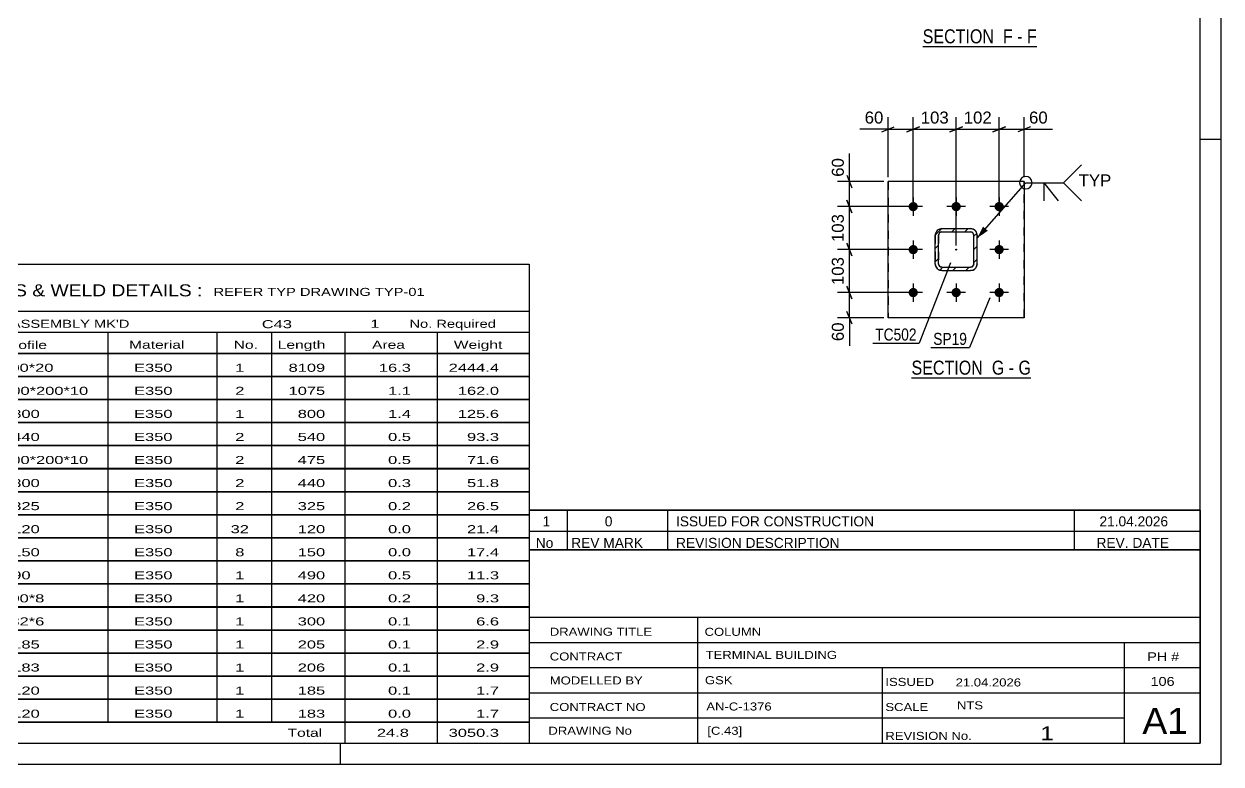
# Model space of a CAD drawing. Header units: millimetres. Extents: x -162 to 432, y -197 to 223.
# Drawn here: x 146.6 to 432.1, y -196.9 to -20.4 of the extents above; entities that cross this region are included whole.
import ezdxf

# ---------------------------------------------------------------- set-up
doc = ezdxf.new("R2010")
doc.units = ezdxf.units.MM
doc.linetypes.add('DXK_LINE_DOT2', pattern=[3.9198, 1.9599, -1.9599])
doc.linetypes.add('DXK_LINE_DOT3', pattern=[5.9187, 2.979, -0.9799, 0.9799, -0.9799])
doc.styles.add('Arial', font='ARIAL.TTF', dxfattribs={"height": 0.2})
doc.styles.add('Arial Narrow', font='ARIALN.TTF', dxfattribs={"height": 0.2})

# ---------------------------------------------------------------- blocks, each defined once
blk = doc.blocks.new('Unknown-284928399-18 - 1454')
at = {"color": 6, "linetype": 'Continuous'}
blk.add_line((360.96, -25.73), (388.17, -25.73), dxfattribs=at)
at = {"color": 0, "linetype": 'Continuous'}
blk.add_wipeout([(379.06, -24.98), (379.06, -21.48), (360.96, -21.48), (360.96, -24.98)], dxfattribs=at)
at = {"color": 7, "linetype": 'Continuous', "style": 'Arial Narrow'}
blk.add_text('SECTION ', height=3.34, dxfattribs=at).set_placement((360.96, -24.98))
at = {"color": 0, "linetype": 'Continuous'}
blk.add_wipeout([(382.45, -24.98), (382.45, -21.48), (380.11, -21.48), (380.11, -24.98)], dxfattribs=at)
blk.add_wipeout([(384.78, -24.98), (384.78, -21.48), (383.5, -21.48), (383.5, -24.98)], dxfattribs=at)
at = {"color": 7, "linetype": 'Continuous', "style": 'Arial Narrow'}
blk.add_text('F', height=3.34, dxfattribs=at).set_placement((380.11, -24.98))
at = {"color": 0, "linetype": 'Continuous'}
blk.add_wipeout([(388.17, -24.98), (388.17, -21.48), (385.83, -21.48), (385.83, -24.98)], dxfattribs=at)
at = {"color": 7, "linetype": 'Continuous', "style": 'Arial Narrow'}
for s, p in [('F', (385.83, -24.98)), ('-', (383.5, -24.98))]:
    blk.add_text(s, height=3.34, dxfattribs=at).set_placement(p)
blk = doc.blocks.new('Unknown-284928399-1134')
at = {"color": 5, "linetype": 'Continuous'}
for p, q in [((432.12, -196.89), (432.12, 223.11)), ((427.12, -191.89), (427.12, 218.11)), ((432.12, -47.89), (427.12, -47.89)), ((-156.88, -191.89), (427.12, -191.89)), ((222.12, -196.89), (222.12, -191.89)), ((-161.88, -196.89), (432.12, -196.89))]:
    blk.add_line(p, q, dxfattribs=at)
blk = doc.blocks.new('Unknown-284928399-19 - 1248')
at = {"color": 6, "linetype": 'Continuous'}
blk.add_line((358.29, -104.76), (386.79, -104.76), dxfattribs=at)
at = {"color": 0, "linetype": 'Continuous'}
blk.add_wipeout([(376.4, -104.01), (376.4, -100.51), (358.29, -100.51), (358.29, -104.01)], dxfattribs=at)
at = {"color": 7, "linetype": 'Continuous', "style": 'Arial Narrow'}
blk.add_text('SECTION ', height=3.34, dxfattribs=at).set_placement((358.29, -104.01))
at = {"color": 0, "linetype": 'Continuous'}
blk.add_wipeout([(380.43, -104.01), (380.43, -100.51), (377.45, -100.51), (377.45, -104.01)], dxfattribs=at)
blk.add_wipeout([(382.76, -104.01), (382.76, -100.51), (381.48, -100.51), (381.48, -104.01)], dxfattribs=at)
at = {"color": 7, "linetype": 'Continuous', "style": 'Arial Narrow'}
blk.add_text('G', height=3.34, dxfattribs=at).set_placement((377.45, -104.01))
at = {"color": 0, "linetype": 'Continuous'}
blk.add_wipeout([(386.79, -104.01), (386.79, -100.51), (383.81, -100.51), (383.81, -104.01)], dxfattribs=at)
at = {"color": 7, "linetype": 'Continuous', "style": 'Arial Narrow'}
for s, p in [('-', (381.48, -104.01)), ('G', (383.81, -104.01))]:
    blk.add_text(s, height=3.34, dxfattribs=at).set_placement(p)
blk = doc.blocks.new('Bolt-284928399-1271 - 1248')
at = {"linetype": 'Continuous'}
for points in [[(357.96, -63.12), (358.14, -62.98), (358.35, -62.89), (358.58, -62.84), (358.81, -62.84), (359.03, -62.88), (359.24, -62.98), (359.43, -63.11), (359.58, -63.28), (359.7, -63.48), (359.77, -63.7), (359.8, -63.93), (359.77, -64.16), (359.7, -64.38), (359.59, -64.58), (359.43, -64.75), (359.25, -64.88), (359.04, -64.98), (358.81, -65.03), (358.58, -65.03), (358.36, -64.98), (358.15, -64.89), (357.96, -64.75), (357.81, -64.58), (357.69, -64.38), (357.62, -64.16), (357.6, -63.93), (357.62, -63.7), (357.69, -63.49), (357.8, -63.29)], [(368.21, -63.11), (368.39, -62.98), (368.6, -62.88), (368.83, -62.84), (369.06, -62.84), (369.28, -62.88), (369.49, -62.98), (369.68, -63.11), (369.83, -63.28), (369.95, -63.48), (370.02, -63.7), (370.05, -63.93), (370.02, -64.16), (369.95, -64.38), (369.84, -64.57), (369.68, -64.75), (369.5, -64.88), (369.29, -64.98), (369.06, -65.02), (368.83, -65.02), (368.61, -64.98), (368.4, -64.88), (368.21, -64.75), (368.06, -64.58), (367.94, -64.38), (367.87, -64.16), (367.85, -63.93), (367.87, -63.7), (367.94, -63.48), (368.05, -63.28)], [(378.46, -63.11), (378.64, -62.98), (378.85, -62.88), (379.08, -62.83), (379.31, -62.83), (379.53, -62.88), (379.74, -62.97), (379.93, -63.11), (380.08, -63.28), (380.2, -63.48), (380.27, -63.7), (380.3, -63.93), (380.27, -64.15), (380.2, -64.37), (380.09, -64.57), (379.93, -64.74), (379.75, -64.88), (379.54, -64.97), (379.31, -65.02), (379.08, -65.02), (378.86, -64.97), (378.65, -64.88), (378.46, -64.75), (378.31, -64.58), (378.19, -64.38), (378.12, -64.16), (378.1, -63.93), (378.12, -63.7), (378.19, -63.48), (378.3, -63.28)], [(357.96, -73.37), (358.15, -73.23), (358.36, -73.14), (358.58, -73.09), (358.81, -73.09), (359.04, -73.13), (359.25, -73.23), (359.43, -73.36), (359.59, -73.53), (359.7, -73.73), (359.77, -73.95), (359.8, -74.18), (359.77, -74.41), (359.7, -74.63), (359.59, -74.83), (359.44, -75), (359.25, -75.13), (359.04, -75.23), (358.81, -75.28), (358.58, -75.28), (358.36, -75.23), (358.15, -75.14), (357.96, -75), (357.81, -74.83), (357.69, -74.63), (357.62, -74.41), (357.6, -74.18), (357.62, -73.95), (357.69, -73.74), (357.81, -73.54)], [(378.46, -73.36), (378.65, -73.23), (378.86, -73.13), (379.08, -73.08), (379.31, -73.08), (379.54, -73.13), (379.75, -73.22), (379.93, -73.36), (380.09, -73.53), (380.2, -73.73), (380.27, -73.95), (380.3, -74.18), (380.27, -74.4), (380.2, -74.62), (380.09, -74.82), (379.94, -74.99), (379.75, -75.13), (379.54, -75.22), (379.31, -75.27), (379.08, -75.27), (378.86, -75.22), (378.65, -75.13), (378.46, -75), (378.31, -74.83), (378.19, -74.63), (378.12, -74.41), (378.1, -74.18), (378.12, -73.95), (378.19, -73.73), (378.31, -73.53)], [(357.96, -83.62), (358.15, -83.48), (358.36, -83.39), (358.58, -83.34), (358.81, -83.34), (359.04, -83.38), (359.25, -83.48), (359.43, -83.61), (359.59, -83.78), (359.7, -83.98), (359.78, -84.2), (359.8, -84.43), (359.78, -84.66), (359.71, -84.88), (359.59, -85.08), (359.44, -85.25), (359.25, -85.38), (359.04, -85.48), (358.82, -85.53), (358.59, -85.53), (358.36, -85.48), (358.15, -85.39), (357.96, -85.25), (357.81, -85.08), (357.7, -84.88), (357.62, -84.66), (357.6, -84.43), (357.62, -84.2), (357.69, -83.99), (357.81, -83.79)], [(368.21, -83.61), (368.4, -83.48), (368.61, -83.38), (368.83, -83.34), (369.06, -83.34), (369.29, -83.38), (369.5, -83.48), (369.68, -83.61), (369.84, -83.78), (369.95, -83.98), (370.03, -84.2), (370.05, -84.43), (370.03, -84.66), (369.96, -84.88), (369.84, -85.07), (369.69, -85.25), (369.5, -85.38), (369.29, -85.48), (369.07, -85.52), (368.84, -85.52), (368.61, -85.48), (368.4, -85.38), (368.21, -85.25), (368.06, -85.08), (367.95, -84.88), (367.87, -84.66), (367.85, -84.43), (367.87, -84.2), (367.94, -83.98), (368.06, -83.78)], [(378.46, -83.61), (378.65, -83.48), (378.86, -83.38), (379.08, -83.33), (379.31, -83.33), (379.54, -83.38), (379.75, -83.47), (379.93, -83.61), (380.09, -83.78), (380.2, -83.98), (380.28, -84.2), (380.3, -84.43), (380.28, -84.65), (380.21, -84.87), (380.09, -85.07), (379.94, -85.24), (379.75, -85.38), (379.54, -85.47), (379.32, -85.52), (379.09, -85.52), (378.86, -85.47), (378.65, -85.38), (378.46, -85.25), (378.31, -85.08), (378.2, -84.88), (378.12, -84.66), (378.1, -84.43), (378.12, -84.2), (378.19, -83.98), (378.31, -83.78)]]:
    blk.add_hatch(color=1, dxfattribs=at).paths.add_polyline_path(points)
at = {"color": 1, "linetype": 'Continuous'}
for p, q in [((358.7, -61.73), (358.7, -66.13)), ((368.95, -61.73), (368.95, -66.13)), ((379.2, -61.73), (379.2, -66.13)), ((360.9, -63.93), (356.5, -63.93)), ((371.15, -63.93), (366.75, -63.93)), ((381.4, -63.93), (377, -63.93)), ((360.9, -74.18), (356.5, -74.18)), ((358.7, -71.98), (358.7, -76.38)), ((381.4, -74.18), (377, -74.18)), ((379.2, -71.98), (379.2, -76.38)), ((358.7, -82.23), (358.7, -86.63)), ((368.95, -82.23), (368.95, -86.63)), ((379.2, -82.23), (379.2, -86.63)), ((360.9, -84.43), (356.5, -84.43)), ((371.15, -84.43), (366.75, -84.43)), ((381.4, -84.43), (377, -84.43))]:
    blk.add_line(p, q, dxfattribs=at)
blk = doc.blocks.new('Part-284928399-1320 - 1248')
at = {"color": 2, "linetype": 'Continuous'}
for p, q in [((385.19, -57.93), (352.69, -57.93)), ((352.69, -57.93), (352.69, -57.93)), ((352.7, -90.43), (352.69, -57.93)), ((385.19, -57.93), (385.19, -57.93)), ((385.19, -57.93), (385.2, -90.43)), ((385.2, -90.43), (352.7, -90.43)), ((352.7, -90.43), (352.7, -90.43)), ((385.2, -90.43), (385.2, -90.43))]:
    blk.add_line(p, q, dxfattribs=at)
at = {"color": 7, "linetype": 'DXK_LINE_DOT2'}
for p, q in [((385.19, -57.93), (352.69, -57.93)), ((352.69, -57.93), (352.7, -90.43)), ((385.2, -90.43), (385.19, -57.93)), ((385.2, -90.43), (352.7, -90.43))]:
    blk.add_line(p, q, dxfattribs=at)
blk = doc.blocks.new('Part-284928399-1337 - 1248')
at = {"linetype": 'Continuous'}
h = blk.add_hatch(dxfattribs=at)
h.set_pattern_fill('', scale=0.7, style=0, pattern_type=0)
h.set_pattern_definition([(45, (365.5474, -69.181), (-1.57154, 1.57154), [])])
h.paths.add_polyline_path([(372.35, -69.18), (365.55, -69.18), (364.94, -69.3), (364.42, -69.65), (364.07, -70.17), (363.95, -70.78), (363.95, -77.58), (364.07, -78.19), (364.42, -78.71), (364.94, -79.06), (365.55, -79.18), (372.35, -79.18), (372.96, -79.06), (373.48, -78.71), (373.83, -78.19), (373.95, -77.58), (373.95, -70.78), (373.83, -70.17), (373.48, -69.65), (372.96, -69.3)])
h.paths.add_polyline_path([(373.09, -70.47), (373.15, -70.78), (373.15, -77.58), (373.09, -77.89), (372.91, -78.15), (372.66, -78.32), (372.35, -78.38), (365.55, -78.38), (365.24, -78.32), (364.98, -78.15), (364.81, -77.89), (364.75, -77.58), (364.75, -70.78), (364.81, -70.47), (364.98, -70.22), (365.24, -70.04), (365.55, -69.98), (372.35, -69.98), (372.65, -70.04), (372.91, -70.21)])
blk.add_hatch(color=246, dxfattribs=at).paths.add_polyline_path([(368.95, -74.28, -1), (368.95, -74.08, -1)])
at = {"color": 7, "linetype": 'DXK_LINE_DOT2'}
for p, q in [((363.95, -70.78), (364.07, -70.17)), ((363.95, -70.78), (363.95, -77.58)), ((364.07, -70.17), (364.07, -70.17)), ((364.81, -70.48), (364.75, -70.78)), ((364.75, -70.78), (364.75, -77.58)), ((364.81, -70.47), (364.81, -70.48)), ((364.93, -69.3), (365.54, -69.18)), ((365.54, -69.98), (365.24, -70.04)), ((365.54, -69.18), (365.55, -69.18)), ((365.55, -69.98), (365.54, -69.98)), ((365.55, -69.18), (372.35, -69.18)), ((365.55, -69.98), (372.35, -69.98)), ((372.35, -69.18), (372.96, -69.3)), ((372.65, -70.04), (372.35, -69.98)), ((373.15, -70.78), (373.09, -70.47)), ((373.15, -77.58), (373.15, -70.78)), ((373.83, -70.17), (373.95, -70.78)), ((373.95, -77.58), (373.95, -70.78)), ((364.07, -78.19), (363.95, -77.58)), ((364.75, -77.58), (364.81, -77.89)), ((365.55, -79.18), (364.94, -79.06)), ((365.24, -78.32), (365.55, -78.38)), ((365.55, -78.38), (372.35, -78.38)), ((365.55, -79.18), (372.35, -79.18)), ((372.35, -78.38), (372.65, -78.32)), ((372.96, -79.06), (372.35, -79.18)), ((373.09, -77.89), (373.15, -77.58)), ((373.95, -77.58), (373.83, -78.19))]:
    blk.add_line(p, q, dxfattribs=at)
at = {"color": 2, "linetype": 'Continuous'}
for p, q in [((364.07, -70.17), (363.95, -70.78)), ((363.95, -70.78), (363.95, -70.78)), ((363.95, -77.58), (363.95, -70.78)), ((364.75, -70.78), (364.81, -70.47)), ((364.75, -70.78), (364.75, -70.78)), ((364.75, -77.58), (364.75, -70.78)), ((365.55, -69.18), (364.94, -69.3)), ((365.24, -70.04), (365.55, -69.98)), ((365.55, -69.18), (365.55, -69.18)), ((365.55, -69.18), (372.35, -69.18)), ((365.55, -69.98), (365.55, -69.98)), ((365.55, -69.98), (372.35, -69.98)), ((372.35, -69.18), (372.35, -69.18)), ((372.96, -69.3), (372.35, -69.18)), ((372.35, -69.98), (372.35, -69.98)), ((372.35, -69.98), (372.65, -70.04)), ((373.09, -70.47), (373.15, -70.78)), ((373.15, -70.78), (373.15, -70.78)), ((373.15, -77.58), (373.15, -70.78)), ((373.95, -70.78), (373.83, -70.17)), ((373.95, -70.78), (373.95, -70.78)), ((373.95, -77.58), (373.95, -70.78)), ((363.95, -77.58), (363.95, -77.58)), ((363.95, -77.58), (364.07, -78.19)), ((364.75, -77.58), (364.75, -77.58)), ((364.81, -77.89), (364.75, -77.58)), ((364.94, -79.06), (365.55, -79.18)), ((365.55, -78.38), (365.24, -78.32)), ((365.55, -78.38), (365.55, -78.38)), ((365.55, -78.38), (372.35, -78.38)), ((365.55, -79.18), (365.55, -79.18)), ((365.55, -79.18), (372.35, -79.18)), ((372.66, -78.32), (372.35, -78.38)), ((372.35, -78.38), (372.35, -78.38)), ((372.35, -79.18), (372.96, -79.06)), ((372.35, -79.18), (372.35, -79.18)), ((373.15, -77.58), (373.09, -77.89)), ((373.15, -77.58), (373.15, -77.58)), ((373.83, -78.19), (373.95, -77.58)), ((373.95, -77.58), (373.95, -77.58))]:
    blk.add_line(p, q, dxfattribs=at)
at = {"color": 7, "linetype": 'DXK_LINE_DOT3'}
blk.add_line((368.95, -74.18), (368.95, -74.18), dxfattribs=at)
at = {"color": 246, "linetype": 'DXK_LINE_DOT2'}
blk.add_line((368.95, -74.18), (368.95, -74.18), dxfattribs=at)
at = {"color": 246, "linetype": 'Continuous'}
blk.add_circle((368.95, -74.18), 0.1, dxfattribs=at)
at = {"color": 2, "linetype": 'Continuous'}
for centre, radius, start, end in [((365.55, -70.78), 1.6, 112.5099, 157.5099), ((365.55, -70.78), 0.8, 112.5099, 157.5099), ((372.35, -70.78), 0.8, 22.5099, 67.5099), ((372.35, -70.78), 1.6, 22.5099, 67.5099), ((365.55, -77.58), 1.6, 202.5099, 247.5099), ((365.55, -77.58), 0.8, 202.5099, 247.5099), ((372.35, -77.58), 0.8, 292.5099, 337.5099), ((372.35, -77.58), 1.6, 292.5099, 337.5099)]:
    blk.add_arc(centre, radius, start, end, dxfattribs=at)
at = {"color": 7, "linetype": 'DXK_LINE_DOT2'}
for centre, radius, start, end in [((372.35, -70.78), 0.8, 22.5099, 67.5099), ((372.35, -70.78), 1.6, 22.5099, 67.5099), ((365.55, -77.58), 1.6, 202.5099, 247.5099), ((365.55, -77.58), 0.8, 202.5099, 247.5099), ((372.35, -77.58), 0.8, 292.5099, 337.5099), ((372.35, -77.58), 1.6, 292.5099, 337.5099)]:
    blk.add_arc(centre, radius, start, end, dxfattribs=at)
blk = doc.blocks.new('StraightDimension-284928399-7841 - 1248')
at = {"color": 7, "linetype": 'Continuous'}
for p, q in [((342.89, -62.43), (344.09, -65.43)), ((357.7, -63.93), (340.64, -63.93)), ((343.49, -74.18), (343.49, -63.93)), ((357.7, -74.18), (340.64, -74.18)), ((344.09, -75.68), (342.89, -72.68))]:
    blk.add_line(p, q, dxfattribs=at)
at = {"color": 0}
blk.add_wipeout([(342.74, -65.12), (338.54, -65.12), (338.54, -73), (342.74, -72.99)], dxfattribs=at)
at = {"color": 3, "style": 'Arial'}
blk.add_text('103', height=2.865, rotation=90.0117, dxfattribs=at).set_placement((342.14, -72.39))
blk = doc.blocks.new('StraightDimension-284928399-1398 - 1248')
at = {"color": 7, "linetype": 'Continuous'}
for p, q in [((352.69, -56.93), (352.69, -42.62)), ((358.7, -62.93), (358.7, -42.62)), ((351.19, -46.07), (354.19, -44.87)), ((352.69, -45.47), (358.7, -45.47)), ((360.2, -44.87), (357.2, -46.07))]:
    blk.add_line(p, q, dxfattribs=at)
at = {"color": 0}
blk.add_wipeout([(352.17, -44.72), (352.17, -40.52), (346.52, -40.52), (346.52, -44.72)], dxfattribs=at)
at = {"color": 7, "linetype": 'Continuous'}
blk.add_line((352.69, -45.47), (346, -45.47), dxfattribs=at)
blk.add_line((352.69, -45.47), (346, -45.47), dxfattribs=at)
at = {"color": 3, "style": 'Arial'}
blk.add_text('60', height=2.865, dxfattribs=at).set_placement((347.12, -44.12))
blk = doc.blocks.new('StraightDimension-284928399-1408 - 1248')
at = {"color": 7, "linetype": 'Continuous'}
for p, q in [((358.7, -62.93), (358.7, -42.62)), ((368.95, -73.18), (368.95, -42.62)), ((357.2, -46.07), (360.2, -44.87)), ((358.7, -45.47), (368.95, -45.47)), ((370.45, -44.87), (367.45, -46.07))]:
    blk.add_line(p, q, dxfattribs=at)
at = {"color": 0}
blk.add_wipeout([(367.76, -44.72), (367.76, -40.52), (359.89, -40.52), (359.89, -44.72)], dxfattribs=at)
at = {"color": 3, "style": 'Arial'}
blk.add_text('103', height=2.865, dxfattribs=at).set_placement((360.49, -44.12))
blk = doc.blocks.new('StraightDimension-284928399-1416 - 1248')
at = {"color": 7, "linetype": 'Continuous'}
for p, q in [((368.95, -73.18), (368.95, -42.62)), ((379.2, -62.93), (379.2, -42.62)), ((367.45, -46.07), (370.45, -44.87)), ((368.95, -45.47), (379.2, -45.47)), ((380.7, -44.87), (377.7, -46.07))]:
    blk.add_line(p, q, dxfattribs=at)
at = {"color": 0}
blk.add_wipeout([(378.01, -44.72), (378.01, -40.52), (370.14, -40.52), (370.14, -44.72)], dxfattribs=at)
at = {"color": 3, "style": 'Arial'}
blk.add_text('102', height=2.865, dxfattribs=at).set_placement((370.74, -44.12))
blk = doc.blocks.new('StraightDimension-284928399-1424 - 1248')
at = {"color": 7, "linetype": 'Continuous'}
for p, q in [((379.2, -62.93), (379.2, -42.62)), ((385.19, -56.93), (385.19, -42.62)), ((377.7, -46.07), (380.7, -44.87)), ((379.2, -45.47), (385.19, -45.47)), ((386.69, -44.87), (383.69, -46.07))]:
    blk.add_line(p, q, dxfattribs=at)
at = {"color": 0}
blk.add_wipeout([(391.37, -44.72), (391.37, -40.52), (385.72, -40.52), (385.72, -44.72)], dxfattribs=at)
at = {"color": 7, "linetype": 'Continuous'}
blk.add_line((385.19, -45.47), (391.89, -45.47), dxfattribs=at)
blk.add_line((385.19, -45.47), (391.89, -45.47), dxfattribs=at)
at = {"color": 3, "style": 'Arial'}
blk.add_text('60', height=2.865, dxfattribs=at).set_placement((386.32, -44.12))
blk = doc.blocks.new('StraightDimension-284928399-7840 - 1248')
at = {"color": 7, "linetype": 'Continuous'}
for p, q in [((342.89, -56.43), (344.09, -59.43)), ((351.69, -57.93), (340.64, -57.93)), ((343.49, -63.93), (343.49, -57.93)), ((344.09, -65.43), (342.89, -62.43)), ((357.7, -63.93), (340.64, -63.93))]:
    blk.add_line(p, q, dxfattribs=at)
at = {"color": 0}
blk.add_wipeout([(342.74, -51.76), (338.54, -51.76), (338.54, -57.41), (342.74, -57.41)], dxfattribs=at)
at = {"color": 7, "linetype": 'Continuous'}
blk.add_line((343.49, -57.93), (343.49, -51.24), dxfattribs=at)
blk.add_line((343.49, -57.93), (343.49, -51.24), dxfattribs=at)
at = {"color": 3, "style": 'Arial'}
blk.add_text('60', height=2.865, rotation=90.0117, dxfattribs=at).set_placement((342.14, -56.81))
blk = doc.blocks.new('StraightDimension-284928399-7842 - 1248')
at = {"color": 7, "linetype": 'Continuous'}
for p, q in [((357.7, -74.18), (340.64, -74.18)), ((342.89, -72.68), (344.09, -75.68)), ((343.49, -84.43), (343.49, -74.18)), ((357.7, -84.43), (340.64, -84.43)), ((344.09, -85.93), (342.89, -82.93))]:
    blk.add_line(p, q, dxfattribs=at)
at = {"color": 0}
blk.add_wipeout([(342.74, -75.37), (338.54, -75.37), (338.54, -83.25), (342.74, -83.24)], dxfattribs=at)
at = {"color": 3, "style": 'Arial'}
blk.add_text('103', height=2.865, rotation=90.0117, dxfattribs=at).set_placement((342.14, -82.64))
blk = doc.blocks.new('StraightDimension-284928399-7843 - 1248')
at = {"color": 7, "linetype": 'Continuous'}
for p, q in [((357.7, -84.43), (340.64, -84.43)), ((342.89, -82.93), (344.09, -85.93)), ((343.5, -90.43), (343.49, -84.43)), ((351.7, -90.43), (340.65, -90.43)), ((344.1, -91.93), (342.9, -88.93))]:
    blk.add_line(p, q, dxfattribs=at)
at = {"color": 0}
blk.add_wipeout([(342.75, -90.96), (338.55, -90.96), (338.55, -96.61), (342.75, -96.61)], dxfattribs=at)
at = {"color": 7, "linetype": 'Continuous'}
blk.add_line((343.5, -90.43), (343.5, -97.13), dxfattribs=at)
blk.add_line((343.5, -90.43), (343.5, -97.13), dxfattribs=at)
at = {"color": 3, "style": 'Arial'}
blk.add_text('60', height=2.865, rotation=90.0117, dxfattribs=at).set_placement((342.15, -96.01))
blk = doc.blocks.new('Unknown-284928399-9583')
at = {"color": 7, "linetype": 'Continuous'}
for p, q in [((267.12, -145.83), (427.12, -145.83)), ((267.12, -145.84), (267.12, -191.89)), ((427.12, -145.89), (427.12, -191.89)), ((267.12, -161.89), (427.12, -161.89)), ((307.26, -161.89), (307.26, -191.89)), ((267.12, -167.89), (427.12, -167.89)), ((409.12, -191.83), (409.12, -167.83)), ((267.12, -173.89), (427.12, -173.89)), ((351.26, -173.89), (351.26, -191.89)), ((267.12, -179.89), (427.12, -179.89)), ((267.12, -185.89), (409.12, -185.89)), ((267.12, -191.89), (427.12, -191.89))]:
    blk.add_line(p, q, dxfattribs=at)
at = {"color": 7, "style": 'Arial Narrow'}
for s, height, width, p in [('DRAWING TITLE', 1.9089, 1.425378, (272.01, -166.28)), ('COLUMN', 1.909, 1.425378, (308.93, -166.3)), ('CONTRACT', 1.909, 1.425378, (272.01, -172.18)), ('TERMINAL BUILDING', 1.9089, 1.425378, (309.18, -171.81)), ('MODELLED BY', 1.9089, 1.425378, (272.01, -177.9)), ('GSK', 1.909, 1.425378, (309.01, -177.84)), ('ISSUED', 1.909, 1.425378, (352.06, -178.25)), ('21.04.2026', 1.909, 1.425378, (368.81, -178.37)), ('CONTRACT NO', 1.9089, 1.425378, (272.01, -184.23)), ('AN-C-1376', 1.909, 1.425378, (309.35, -184.11)), ('SCALE', 1.909, 1.425378, (352.06, -184.24)), ('A1', 6.204, 1.25, (413.36, -189.69)), ('DRAWING No', 1.909, 1.425378, (271.68, -189.89)), ('[C.43]', 1.909, 1.425378, (309.59, -189.9)), ('1', 3.34, 1.5, (389.04, -191.21)), ('REVISION No.', 1.9089, 1.425378, (352.06, -191.12))]:
    blk.add_text(s, height=height, dxfattribs=dict(at, width=width)).set_placement(p)
at = {"color": 7, "linetype": 'Continuous', "style": 'Arial Narrow'}
for s, height, width, p in [('PH #', 2.1, 1.42538, (414.52, -172.33)), ('106', 2.1, 1.42538, (415.31, -178.23)), ('NTS', 1.909, 1.425378, (369.12, -183.83))]:
    blk.add_text(s, height=height, dxfattribs=dict(at, width=width)).set_placement(p)
blk = doc.blocks.new('Unknown-284928399-9584')
at = {"color": 7, "linetype": 'Continuous'}
for p, q in [((267.12, -136.33), (427.12, -136.33)), ((427.12, -136.33), (267.12, -136.33)), ((267.12, -136.33), (267.12, -141.33)), ((276.12, -136.33), (276.12, -141.33)), ((300.12, -136.33), (300.12, -141.33)), ((397.12, -136.33), (397.12, -141.33)), ((427.12, -136.33), (427.12, -141.33)), ((267.12, -141.33), (427.12, -141.33)), ((267.12, -141.33), (267.12, -145.83)), ((267.12, -141.33), (427.12, -141.33)), ((276.12, -141.33), (276.12, -145.83)), ((300.12, -141.33), (300.12, -145.83)), ((397.12, -141.33), (397.12, -145.83)), ((427.12, -141.33), (427.12, -145.83)), ((427.12, -145.83), (267.12, -145.83))]:
    blk.add_line(p, q, dxfattribs=at)
at = {"color": 7, "linetype": 'Continuous', "style": 'Arial Narrow'}
for s, height, width, p in [('1', 2.39, 1.196471, (270.28, -140.19)), ('0', 2.39, 1.196471, (285.13, -140.19)), ('ISSUED FOR CONSTRUCTION', 2.3861, 1.196471, (302.12, -140.19)), ('21.04.2026', 2.386, 1.196471, (403.12, -140.19)), ('No', 2.386, 1.2, (268.67, -145.33)), ('REV MARK', 2.386, 1.2, (277.12, -145.33)), ('REVISION DESCRIPTION', 2.3861, 1.2, (302.12, -145.33)), ('REV. DATE', 2.386, 1.2, (402.41, -145.33))]:
    blk.add_text(s, height=height, dxfattribs=dict(at, width=width)).set_placement(p)
blk = doc.blocks.new('Unknown-284928399-9585')
at = {"color": 7, "linetype": 'Continuous'}
for p, q in [((107.12, -77.64), (267.12, -77.64)), ((107.12, -88.89), (107.12, -77.64)), ((267.12, -77.64), (267.12, -88.89)), ((107.12, -88.89), (267.12, -88.89)), ((107.12, -88.89), (107.12, -93.89)), ((267.12, -88.89), (267.12, -93.89)), ((107.12, -93.89), (267.12, -93.89)), ((107.12, -93.89), (107.12, -98.89)), ((131.12, -93.89), (131.12, -98.89)), ((166.62, -93.89), (166.62, -98.89)), ((192.62, -93.89), (192.62, -98.89)), ((205.62, -93.89), (205.62, -98.89)), ((223.12, -93.89), (223.12, -98.89)), ((245.12, -93.89), (245.12, -98.89)), ((267.12, -93.89), (267.12, -98.89)), ((107.12, -98.89), (267.12, -98.89)), ((107.12, -98.94), (107.12, -104.34)), ((107.12, -98.94), (267.12, -98.94)), ((131.12, -98.89), (131.12, -104.39)), ((166.62, -98.89), (166.62, -104.39)), ((192.62, -98.89), (192.62, -104.39)), ((205.62, -98.89), (205.62, -104.39)), ((223.12, -98.89), (223.12, -104.39)), ((245.12, -98.89), (245.12, -104.39)), ((267.12, -98.94), (267.12, -104.34)), ((107.12, -104.34), (267.12, -104.34)), ((107.12, -104.44), (107.12, -109.84)), ((107.12, -104.44), (267.12, -104.44)), ((131.12, -104.39), (131.12, -109.89)), ((166.62, -104.39), (166.62, -109.89)), ((192.62, -104.39), (192.62, -109.89)), ((205.62, -104.39), (205.62, -109.89)), ((223.12, -104.39), (223.12, -109.89)), ((245.12, -104.39), (245.12, -109.89)), ((267.12, -104.44), (267.12, -109.84)), ((107.12, -109.84), (267.12, -109.84)), ((107.12, -109.94), (107.12, -115.34)), ((107.12, -109.94), (267.12, -109.94)), ((131.12, -109.89), (131.12, -115.39)), ((166.62, -109.89), (166.62, -115.39)), ((192.62, -109.89), (192.62, -115.39)), ((205.62, -109.89), (205.62, -115.39)), ((223.12, -109.89), (223.12, -115.39)), ((245.12, -109.89), (245.12, -115.39)), ((267.12, -109.94), (267.12, -115.34)), ((107.12, -115.34), (267.12, -115.34)), ((107.12, -115.44), (107.12, -120.84)), ((107.12, -115.44), (267.12, -115.44)), ((131.12, -115.39), (131.12, -120.89)), ((166.62, -115.39), (166.62, -120.89)), ((192.62, -115.39), (192.62, -120.89)), ((205.62, -115.39), (205.62, -120.89)), ((223.12, -115.39), (223.12, -120.89)), ((245.12, -115.39), (245.12, -120.89)), ((267.12, -115.44), (267.12, -120.84)), ((107.12, -120.84), (267.12, -120.84)), ((107.12, -120.94), (107.12, -126.34)), ((107.12, -120.94), (267.12, -120.94)), ((131.12, -120.89), (131.12, -126.39)), ((166.62, -120.89), (166.62, -126.39)), ((192.62, -120.89), (192.62, -126.39)), ((205.62, -120.89), (205.62, -126.39)), ((223.12, -120.89), (223.12, -126.39)), ((245.12, -120.89), (245.12, -126.39)), ((267.12, -120.94), (267.12, -126.34)), ((107.12, -126.34), (267.12, -126.34)), ((107.12, -126.44), (107.12, -131.84)), ((107.12, -126.44), (267.12, -126.44)), ((131.12, -126.39), (131.12, -131.89)), ((166.62, -126.39), (166.62, -131.89)), ((192.62, -126.39), (192.62, -131.89)), ((205.62, -126.39), (205.62, -131.89)), ((223.12, -126.39), (223.12, -131.89)), ((245.12, -126.39), (245.12, -131.89)), ((267.12, -126.44), (267.12, -131.84)), ((107.12, -131.84), (267.12, -131.84)), ((107.12, -131.94), (107.12, -137.34)), ((107.12, -131.94), (267.12, -131.94)), ((131.12, -131.89), (131.12, -137.39)), ((166.62, -131.89), (166.62, -137.39)), ((192.62, -131.89), (192.62, -137.39)), ((205.62, -131.89), (205.62, -137.39)), ((223.12, -131.89), (223.12, -137.39)), ((245.12, -131.89), (245.12, -137.39)), ((267.12, -131.94), (267.12, -137.34)), ((107.12, -137.34), (267.12, -137.34)), ((107.12, -137.44), (107.12, -142.84)), ((107.12, -137.44), (267.12, -137.44)), ((131.12, -137.39), (131.12, -142.89)), ((166.62, -137.39), (166.62, -142.89)), ((192.62, -137.39), (192.62, -142.89)), ((205.62, -137.39), (205.62, -142.89)), ((223.12, -137.39), (223.12, -142.89)), ((245.12, -137.39), (245.12, -142.89)), ((267.12, -137.44), (267.12, -142.84)), ((107.12, -142.84), (267.12, -142.84)), ((107.12, -142.94), (107.12, -148.34)), ((107.12, -142.94), (267.12, -142.94)), ((131.12, -142.89), (131.12, -148.39)), ((166.62, -142.89), (166.62, -148.39)), ((192.62, -142.89), (192.62, -148.39)), ((205.62, -142.89), (205.62, -148.39)), ((223.12, -142.89), (223.12, -148.39)), ((245.12, -142.89), (245.12, -148.39)), ((267.12, -142.94), (267.12, -148.34)), ((107.12, -148.34), (267.12, -148.34)), ((107.12, -148.44), (107.12, -153.84)), ((107.12, -148.44), (267.12, -148.44)), ((131.12, -148.39), (131.12, -153.89)), ((166.62, -148.39), (166.62, -153.89)), ((192.62, -148.39), (192.62, -153.89)), ((205.62, -148.39), (205.62, -153.89)), ((223.12, -148.39), (223.12, -153.89)), ((245.12, -148.39), (245.12, -153.89)), ((267.12, -148.44), (267.12, -153.84)), ((107.12, -153.84), (267.12, -153.84)), ((107.12, -153.94), (107.12, -159.34)), ((107.12, -153.94), (267.12, -153.94)), ((131.12, -153.89), (131.12, -159.39)), ((166.62, -153.89), (166.62, -159.39)), ((192.62, -153.89), (192.62, -159.39)), ((205.62, -153.89), (205.62, -159.39)), ((223.12, -153.89), (223.12, -159.39)), ((245.12, -153.89), (245.12, -159.39)), ((267.12, -153.94), (267.12, -159.34)), ((107.12, -159.34), (267.12, -159.34)), ((107.12, -159.44), (107.12, -164.84)), ((107.12, -159.44), (267.12, -159.44)), ((131.12, -159.39), (131.12, -164.89)), ((166.62, -159.39), (166.62, -164.89)), ((192.62, -159.39), (192.62, -164.89)), ((205.62, -159.39), (205.62, -164.89)), ((223.12, -159.39), (223.12, -164.89)), ((245.12, -159.39), (245.12, -164.89)), ((267.12, -159.44), (267.12, -164.84)), ((107.12, -164.84), (267.12, -164.84)), ((107.12, -164.94), (107.12, -170.34)), ((107.12, -164.94), (267.12, -164.94)), ((131.12, -164.89), (131.12, -170.39)), ((166.62, -164.89), (166.62, -170.39)), ((192.62, -164.89), (192.62, -170.39)), ((205.62, -164.89), (205.62, -170.39)), ((223.12, -164.89), (223.12, -170.39)), ((245.12, -164.89), (245.12, -170.39)), ((267.12, -164.94), (267.12, -170.34)), ((107.12, -170.34), (267.12, -170.34)), ((107.12, -170.44), (107.12, -175.84)), ((107.12, -170.44), (267.12, -170.44)), ((131.12, -170.39), (131.12, -175.89)), ((166.62, -170.39), (166.62, -175.89)), ((192.62, -170.39), (192.62, -175.89)), ((205.62, -170.39), (205.62, -175.89)), ((223.12, -170.39), (223.12, -175.89)), ((245.12, -170.39), (245.12, -175.89)), ((267.12, -170.44), (267.12, -175.84)), ((107.12, -175.84), (267.12, -175.84)), ((107.12, -175.94), (107.12, -181.34)), ((107.12, -175.94), (267.12, -175.94)), ((131.12, -175.89), (131.12, -181.39)), ((166.62, -175.89), (166.62, -181.39)), ((192.62, -175.89), (192.62, -181.39)), ((205.62, -175.89), (205.62, -181.39)), ((223.12, -175.89), (223.12, -181.39)), ((245.12, -175.89), (245.12, -181.39)), ((267.12, -175.94), (267.12, -181.34)), ((107.12, -181.34), (267.12, -181.34)), ((107.12, -181.44), (107.12, -186.84)), ((107.12, -181.44), (267.12, -181.44)), ((131.12, -181.39), (131.12, -186.89)), ((166.62, -181.39), (166.62, -186.89)), ((192.62, -181.39), (192.62, -186.89)), ((205.62, -181.39), (205.62, -186.89)), ((223.12, -181.39), (223.12, -186.89)), ((245.12, -181.39), (245.12, -186.89)), ((267.12, -181.44), (267.12, -186.84)), ((107.12, -186.84), (267.12, -186.84)), ((107.12, -186.89), (267.12, -186.89)), ((107.12, -186.89), (107.12, -191.89)), ((223.12, -186.89), (223.12, -191.89)), ((245.12, -186.89), (245.12, -191.89)), ((267.12, -186.89), (267.12, -191.89)), ((107.12, -191.89), (267.12, -191.89))]:
    blk.add_line(p, q, dxfattribs=at)
at = {"color": 7, "style": 'Arial Narrow'}
for s, height, width, p in [('GENERAL NOTES & WELD DETAILS :', 2.8633, 1.4, (108.28, -85.33)), ('REFER TYP DRAWING TYP-01', 1.9089, 1.6, (191.82, -85.23)), ("MATERIAL LIST FOR ASSEMBLY MK'D", 1.9089, 1.6, (108.28, -92.83)), ('C43', 1.909, 1.794707, (203.32, -92.92)), ('1', 1.91, 1.794707, (229.21, -92.83)), ('No. Required', 1.9089, 1.6, (238.54, -92.83)), ('Mark', 1.909, 1.7, (108.46, -97.89)), ('Profile', 1.909, 1.7, (141.54, -97.89)), ('Material', 1.909, 1.7, (171.66, -97.83)), ('No.', 1.909, 1.7, (196.62, -97.83)), ('Length', 1.909, 1.7, (207.12, -97.83)), ('Area', 1.909, 1.7, (229.62, -97.83)), ('Weight', 1.909, 1.7, (249.12, -97.83))]:
    blk.add_text(s, height=height, dxfattribs=dict(at, width=width)).set_placement(p)
at = {"color": 7, "linetype": 'Continuous', "style": 'Arial Narrow'}
for s, height, width, p in [('C43', 1.909, 1.794707, (108.62, -103.32)), ('SHS500*20', 1.909, 1.794707, (133.12, -103.32)), ('E350', 1.909, 1.794707, (172.86, -103.32)), ('1', 1.91, 1.794707, (196.98, -103.32)), ('8109', 1.909, 1.794707, (209.71, -103.32)), ('16.3', 1.909, 1.794707, (231.25, -103.32)), ('2444.4', 1.909, 1.794707, (247.89, -103.32)), ('TC20', 1.909, 1.794707, (108.62, -108.82)), ('RHS300*200*10', 1.9089, 1.794707, (133.12, -108.82)), ('E350', 1.909, 1.794707, (172.86, -108.82)), ('2', 1.91, 1.794707, (196.98, -108.82)), ('1075', 1.909, 1.794707, (209.71, -108.82)), ('1.1', 1.909, 1.794707, (233.44, -108.82)), ('162.0', 1.909, 1.794707, (250.08, -108.82)), ('BP5', 1.909, 1.794707, (108.62, -114.32)), ('PL25*800', 1.909, 1.794707, (133.12, -114.32)), ('E350', 1.909, 1.794707, (172.86, -114.32)), ('1', 1.91, 1.794707, (196.98, -114.32)), ('800', 1.909, 1.794707, (211.89, -114.32)), ('1.4', 1.909, 1.794707, (233.44, -114.32)), ('125.6', 1.909, 1.794707, (250.08, -114.32)), ('SP5', 1.909, 1.794707, (108.62, -119.82)), ('PL25*440', 1.909, 1.794707, (133.12, -119.82)), ('E350', 1.909, 1.794707, (172.86, -119.82)), ('2', 1.91, 1.794707, (196.98, -119.82)), ('540', 1.909, 1.794707, (211.89, -119.82)), ('0.5', 1.909, 1.794707, (233.44, -119.82)), ('93.3', 1.909, 1.794707, (252.27, -119.82)), ('BC16', 1.909, 1.794707, (108.62, -125.32)), ('RHS300*200*10', 1.9089, 1.794707, (133.12, -125.32)), ('E350', 1.909, 1.794707, (172.86, -125.32)), ('2', 1.91, 1.794707, (196.98, -125.32)), ('475', 1.909, 1.794707, (211.89, -125.32)), ('0.5', 1.909, 1.794707, (233.44, -125.32)), ('71.6', 1.909, 1.794707, (252.27, -125.32)), ('SP6', 1.909, 1.794707, (108.62, -130.82)), ('PL25*300', 1.909, 1.794707, (133.12, -130.82)), ('E350', 1.909, 1.794707, (172.86, -130.82)), ('2', 1.91, 1.794707, (196.98, -130.82)), ('440', 1.909, 1.794707, (211.89, -130.82)), ('0.3', 1.909, 1.794707, (233.44, -130.82)), ('51.8', 1.909, 1.794707, (252.27, -130.82)), ('SP19', 1.909, 1.794707, (108.62, -136.32)), ('PL16*325', 1.909, 1.794707, (133.12, -136.32)), ('E350', 1.909, 1.794707, (172.86, -136.32)), ('2', 1.91, 1.794707, (196.98, -136.32)), ('325', 1.909, 1.794707, (211.89, -136.32)), ('0.2', 1.909, 1.794707, (233.44, -136.32)), ('26.5', 1.909, 1.794707, (252.27, -136.32)), ('ST5', 1.909, 1.794707, (108.62, -141.82)), ('PL12*120', 1.909, 1.794707, (133.12, -141.82)), ('E350', 1.909, 1.794707, (172.86, -141.82)), ('32', 1.909, 1.794707, (195.89, -141.82)), ('120', 1.909, 1.794707, (211.89, -141.82)), ('0.0', 1.909, 1.794707, (233.44, -141.82)), ('21.4', 1.909, 1.794707, (252.27, -141.82)), ('ST30', 1.909, 1.794707, (108.62, -147.32)), ('PL20*150', 1.909, 1.794707, (133.12, -147.32)), ('E350', 1.909, 1.794707, (172.86, -147.32)), ('8', 1.91, 1.794707, (196.98, -147.32)), ('150', 1.909, 1.794707, (211.89, -147.32)), ('0.0', 1.909, 1.794707, (233.44, -147.32)), ('17.4', 1.909, 1.794707, (252.27, -147.32)), ('PL92', 1.909, 1.794707, (108.62, -152.82)), ('PL6*490', 1.909, 1.794707, (133.12, -152.82)), ('E350', 1.909, 1.794707, (172.86, -152.82)), ('1', 1.91, 1.794707, (196.98, -152.82)), ('490', 1.909, 1.794707, (211.89, -152.82)), ('0.5', 1.909, 1.794707, (233.44, -152.82)), ('11.3', 1.909, 1.794707, (252.27, -152.82)), ('TC502', 1.909, 1.794707, (108.62, -158.32)), ('SHS100*8', 1.909, 1.794707, (133.12, -158.32)), ('E350', 1.909, 1.794707, (172.86, -158.32)), ('1', 1.91, 1.794707, (196.98, -158.32)), ('420', 1.909, 1.794707, (211.89, -158.32)), ('0.2', 1.909, 1.794707, (233.44, -158.32)), ('9.3', 1.909, 1.794707, (254.45, -158.32)), ('BC130', 1.909, 1.794707, (108.62, -163.82)), ('SHS132*6', 1.909, 1.794707, (133.12, -163.82)), ('E350', 1.909, 1.794707, (172.86, -163.82)), ('1', 1.91, 1.794707, (196.98, -163.82)), ('300', 1.909, 1.794707, (211.89, -163.82)), ('0.1', 1.909, 1.794707, (233.44, -163.82)), ('6.6', 1.909, 1.794707, (254.45, -163.82)), ('PL323', 1.909, 1.794707, (108.62, -169.32)), ('PL12*185', 1.909, 1.794707, (133.12, -169.32)), ('E350', 1.909, 1.794707, (172.86, -169.32)), ('1', 1.91, 1.794707, (196.98, -169.32)), ('205', 1.909, 1.794707, (211.89, -169.32)), ('0.1', 1.909, 1.794707, (233.44, -169.32)), ('2.9', 1.909, 1.794707, (254.45, -169.32)), ('PL330', 1.909, 1.794707, (108.62, -174.82)), ('PL12*183', 1.909, 1.794707, (133.12, -174.82)), ('E350', 1.909, 1.794707, (172.86, -174.82)), ('1', 1.91, 1.794707, (196.98, -174.82)), ('206', 1.909, 1.794707, (211.89, -174.82)), ('0.1', 1.909, 1.794707, (233.44, -174.82)), ('2.9', 1.909, 1.794707, (254.45, -174.82)), ('PL324', 1.909, 1.794707, (108.62, -180.32)), ('PL10*120', 1.909, 1.794707, (133.12, -180.32)), ('E350', 1.909, 1.794707, (172.86, -180.32)), ('1', 1.91, 1.794707, (196.98, -180.32)), ('185', 1.909, 1.794707, (211.89, -180.32)), ('0.1', 1.909, 1.794707, (233.44, -180.32)), ('1.7', 1.909, 1.794707, (254.45, -180.32)), ('PL326', 1.909, 1.794707, (108.62, -185.82)), ('PL10*120', 1.909, 1.794707, (133.12, -185.82)), ('E350', 1.909, 1.794707, (172.86, -185.82)), ('1', 1.91, 1.794707, (196.98, -185.82)), ('183', 1.909, 1.794707, (211.89, -185.82)), ('0.0', 1.909, 1.794707, (233.44, -185.82)), ('1.7', 1.909, 1.794707, (254.45, -185.82)), ('Total', 1.909, 1.7, (209.46, -190.39)), ('24.8', 1.909, 1.794707, (230.77, -190.39)), ('3050.3', 1.909, 1.794707, (247.89, -190.39))]:
    blk.add_text(s, height=height, dxfattribs=dict(at, width=width)).set_placement(p)
blk = doc.blocks.new('Mark-284928399-1333 - 1248')
at = {"color": 0}
blk.add_wipeout([(359.51, -95.87), (359.51, -92.87), (349.64, -92.87), (349.64, -95.87)], dxfattribs=at)
blk.add_wipeout([(359.51, -95.87), (359.51, -92.87), (349.64, -92.87), (349.64, -95.87)], dxfattribs=at)
at = {"color": 30, "linetype": 'Continuous'}
for p in [(367.6, -77.32), (349.04, -96.47)]:
    blk.add_line(p, (360.11, -96.47), dxfattribs=at)
at = {"color": 3, "style": 'Arial Narrow'}
blk.add_text('TC502', height=2.863, dxfattribs=at).set_placement((349.64, -95.87))
blk = doc.blocks.new('Mark-284928399-1315 - 1248')
at = {"color": 0}
blk.add_wipeout([(371.52, -96.91), (371.52, -93.91), (363.48, -93.91), (363.48, -96.91)], dxfattribs=at)
blk.add_wipeout([(371.52, -96.91), (371.52, -93.91), (363.48, -93.91), (363.48, -96.91)], dxfattribs=at)
at = {"color": 30, "linetype": 'Continuous'}
for p in [(376.98, -85.67), (362.88, -97.51)]:
    blk.add_line(p, (372.12, -97.51), dxfattribs=at)
at = {"color": 3, "style": 'Arial Narrow'}
blk.add_text('SP19', height=2.863, dxfattribs=at).set_placement((363.48, -96.91))
blk = doc.blocks.new('WeldMark-284928399-1434 - 1248')
at = {"linetype": 'Continuous'}
blk.add_hatch(color=30, dxfattribs=at).paths.add_polyline_path([(376.49, -69.69), (373.95, -71.44), (375.36, -68.69)])
at = {"color": 30, "linetype": 'Continuous'}
for p, q in [((373.95, -71.44), (385.56, -58.22)), ((385.56, -58.22), (394.56, -58.22))]:
    blk.add_line(p, q, dxfattribs=at)
at = {"color": 3, "linetype": 'Continuous'}
for q in [(393.28, -62.51), (389.85, -62.51)]:
    blk.add_line((389.85, -58.22), q, dxfattribs=at)
for start, end in [(90, 270), (270, 90)]:
    blk.add_arc((385.56, -58.22), 1.5, start, end, dxfattribs=at)
at = {"color": 0, "linetype": 'Continuous'}
blk.add_wipeout([(405.94, -59.12), (405.94, -56.12), (398.16, -56.12), (398.16, -59.12)], dxfattribs=at)
blk.add_wipeout([(405.94, -59.12), (405.94, -56.12), (398.16, -56.12), (398.16, -59.12)], dxfattribs=at)
at = {"color": 3, "linetype": 'Continuous'}
for q in [(398.85, -53.94), (398.85, -62.51)]:
    blk.add_line((394.56, -58.22), q, dxfattribs=at)
at = {"color": 3, "linetype": 'Continuous', "style": 'Arial'}
blk.add_text('TYP', height=2.865, dxfattribs=at).set_placement((398.16, -59.12))

msp = doc.modelspace()

# ---------------------------------------------------------------- block references
for name in ['Unknown-284928399-18 - 1454', 'Part-284928399-1320 - 1248', 'Bolt-284928399-1271 - 1248', 'Part-284928399-1337 - 1248', 'Unknown-284928399-9585', 'Unknown-284928399-9584', 'Unknown-284928399-9583']:
    msp.add_blockref(name, (0, 0))

# ---------------------------------------------------------------- next in the draw order: block references
msp.add_blockref('Unknown-284928399-1134', (0, 0))

# ---------------------------------------------------------------- next in the draw order: block references
for name in ['StraightDimension-284928399-7841 - 1248', 'Unknown-284928399-19 - 1248']:
    msp.add_blockref(name, (0, 0))

# ---------------------------------------------------------------- next in the draw order: block references
msp.add_blockref('StraightDimension-284928399-1398 - 1248', (0, 0))

# ---------------------------------------------------------------- next in the draw order: block references
msp.add_blockref('StraightDimension-284928399-1408 - 1248', (0, 0))

# ---------------------------------------------------------------- next in the draw order: block references
for name in ['StraightDimension-284928399-1416 - 1248', 'StraightDimension-284928399-7840 - 1248', 'StraightDimension-284928399-7842 - 1248']:
    msp.add_blockref(name, (0, 0))

# ---------------------------------------------------------------- next in the draw order: block references
for name in ['StraightDimension-284928399-1424 - 1248', 'StraightDimension-284928399-7843 - 1248']:
    msp.add_blockref(name, (0, 0))

# ---------------------------------------------------------------- next in the draw order: block references
for name in ['WeldMark-284928399-1434 - 1248', 'Mark-284928399-1333 - 1248']:
    msp.add_blockref(name, (0, 0))

# ---------------------------------------------------------------- next in the draw order: block references
msp.add_blockref('Mark-284928399-1315 - 1248', (0, 0))

doc.saveas('drawing.dxf')
